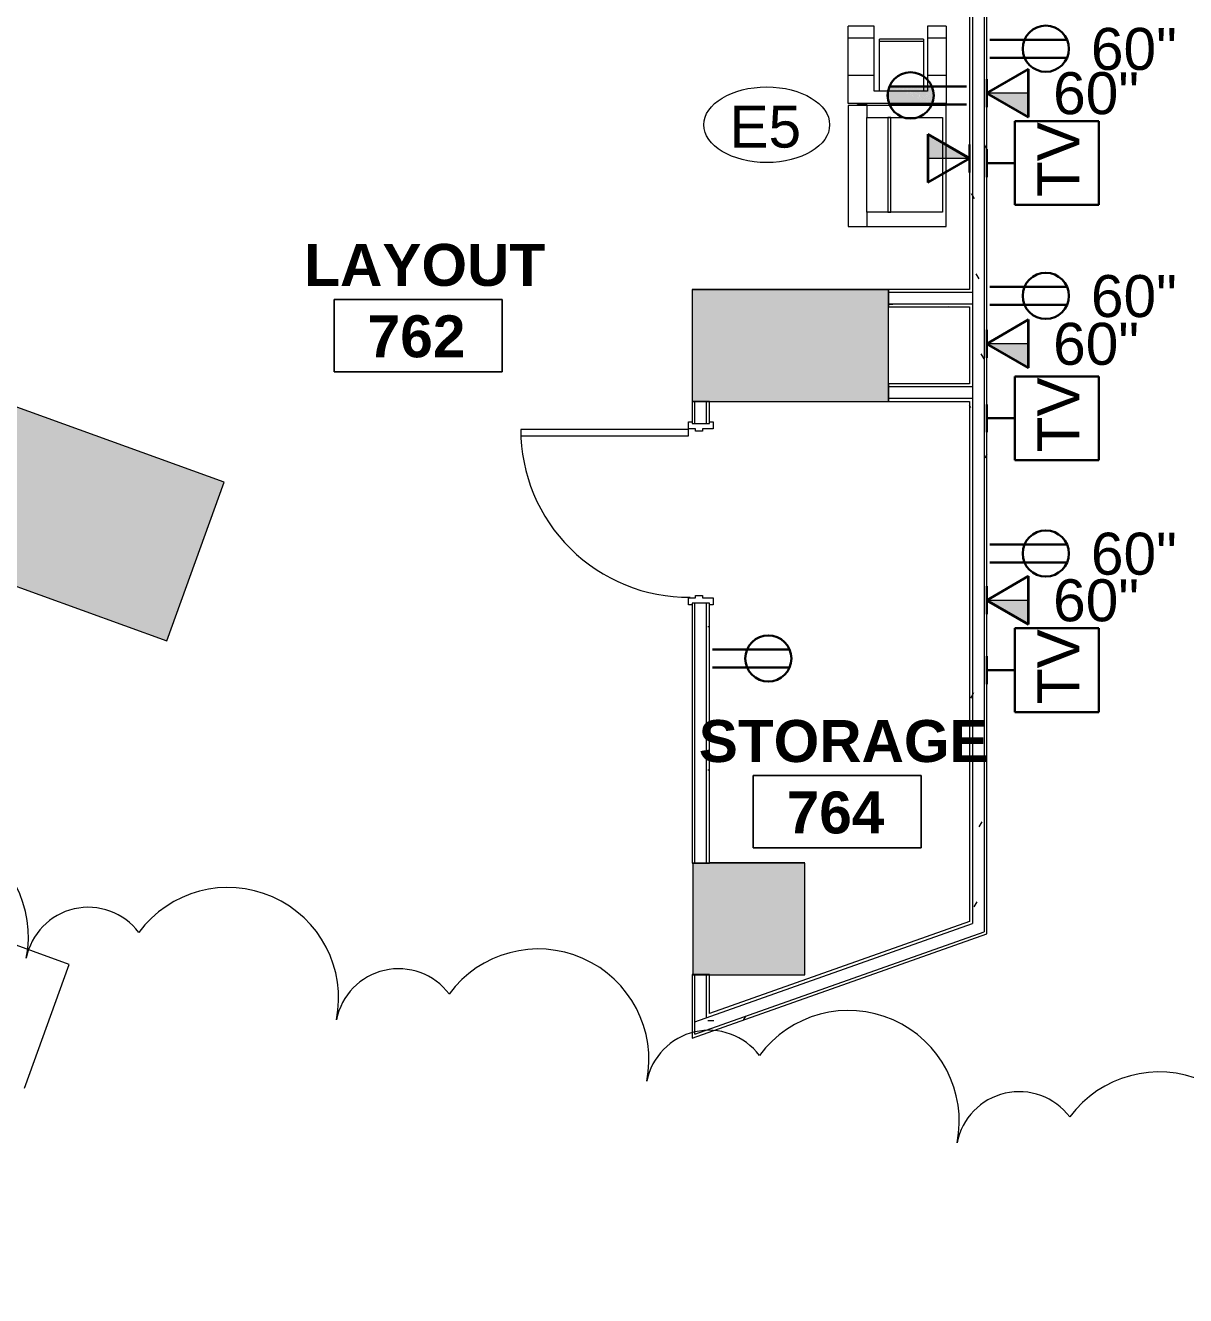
# Model space of a CAD drawing. Header units: inches. Extents: x -2349 to 1043, y -456 to 2193.
# Drawn here: x -1759.2 to -1510.3, y 655.2 to 927.6 of the extents above; entities that cross this region are included whole.
import ezdxf

# ---------------------------------------------------------------- set-up
doc = ezdxf.new("R2010")
doc.units = ezdxf.units.IN
doc.header["$MEASUREMENT"] = 0
for name, color, linetype, lineweight in [('5033_00_7th-9th Floors_Updated_dwg', 8, 'Continuous', 9), ('A-ANNO-NOTE', 131, 'Continuous', 30), ('A-AREA-IDEN', 2, 'Continuous', 9), ('A-COLS', 52, 'Continuous', 13), ('A-DOOR', 31, 'Continuous', 13), ('A-WALL', 113, 'Continuous', 13), ('A-Wall-Exst', 7, 'Continuous', 9), ('A-WALL-PATT', 111, 'Continuous', 13), ('COLUMN', 7, 'Continuous', 9), ('FHV CAB', 7, 'Continuous', 9), ('G-ANNO-REVC', 71, 'Continuous', 9), ('I-WALL', 2, 'Continuous', 13), ('Q-CASE', 31, 'Continuous', 9), ('Q-SPCQ', 91, 'Continuous', 9), ('Q-SPCQ-IDEN', 132, 'Continuous', 9)]:
    doc.layers.add(name, color=color, linetype=linetype, lineweight=lineweight)
doc.styles.add('Arial', font='arial.ttf', dxfattribs={"height": 9})
doc.styles.add('Swis721 Lt BT', font='swissl.ttf', dxfattribs={"height": 9})
doc.styles.add('Swis721 Lt BT_B', font='', dxfattribs={"height": 9})
doc.styles.get('Swis721 Lt BT_B').set_extended_font_data('Swis721 Lt BT', bold=True)
pattern_1 = [(0, (0, 0), (30.72, 7.68), [1.267, -21.773, 1.267, -21.773, -122.88]), (0, (0, 0), (30.72, 7.68), [-46.08, 1.267, -44.813, 1.267, -21.773, -53.76]), (0, (0, 0), (30.72, 7.68), [-115.2, 1.267, -14.093, 1.267, -37.133]), (120, (11.52, 3.84), (-22.011075, 22.7643), [1.267, -21.773, 1.267, -21.773, -122.88]), (120, (11.52, 3.84), (-22.011075, 22.7643), [-46.08, 1.267, -44.813, 1.267, -21.773, -53.76]), (120, (11.52, 3.84), (-22.011075, 22.7643), [-115.2, 1.267, -14.093, 1.267, -37.133]), (240, (15.36, 19.2), (-8.708925, -30.4443), [1.267, -21.773, 1.267, -21.773, -122.88]), (240, (15.36, 19.2), (-8.708925, -30.4443), [-46.08, 1.267, -44.813, 1.267, -21.773, -53.76]), (240, (15.36, 19.2), (-8.708925, -30.4443), [-115.2, 1.267, -14.093, 1.267, -37.133])]

# ---------------------------------------------------------------- blocks, each defined once
blk = doc.blocks.new('5033_00_7th-9th Floors_Updated_dwg-8585573-7TH FLOOR POWER _ SIGNAL')
at = {"layer": 'COLUMN'}
for points in [[(-1616.03, 690.98), (-1616.03, 691), (-1592.03, 690.98)], [(-1616.03, 690.98), (-1616.03, 691), (-1592.03, 690.98)], [(-1612.44, 567.98), (-1612.44, 568), (-1592.03, 567.98)], [(-1612.44, 567.98), (-1612.44, 568), (-1592.03, 567.98)]]:
    blk.add_hatch(color=256, dxfattribs=at).paths.add_polyline_path(points, flags=0)
at = {"layer": 'A-Wall-Exst'}
for p, q in [((-1592.05, 691), (-1574.05, 691)), ((-1574.05, 691), (-1592.05, 691))]:
    blk.add_line(p, q, dxfattribs=at)
at = {"layer": 'COLUMN'}
for p, q in [((-1616.03, 690.98), (-1616.03, 691)), ((-1616.03, 691), (-1592.03, 690.98)), ((-1616.03, 690.98), (-1616.03, 691)), ((-1616.03, 691), (-1592.03, 690.98)), ((-1592.03, 691), (-1616.03, 691)), ((-1592.03, 691), (-1616.03, 691)), ((-1592.03, 690.98), (-1616.03, 690.98)), ((-1592.03, 690.98), (-1616.03, 690.98)), ((-1612.44, 567.98), (-1612.44, 568)), ((-1612.44, 568), (-1592.03, 567.98)), ((-1612.44, 567.98), (-1612.44, 568)), ((-1612.44, 568), (-1592.03, 567.98)), ((-1612.44, 568), (-1592.03, 568)), ((-1592.03, 568), (-1612.44, 568)), ((-1592.03, 567.98), (-1612.44, 567.98)), ((-1592.03, 567.98), (-1612.44, 567.98))]:
    blk.add_line(p, q, dxfattribs=at)
at = {"layer": 'FHV CAB', "flags": 128}
blk.add_lwpolyline([(-1576.33, 691), (-1592.03, 691)], close=True, dxfattribs=at)
blk = doc.blocks.new('Columns 1 - Columns 1-7118049-7TH FLOOR POWER _ SIGNAL')
at = {"layer": 'A-COLS', "lineweight": 9}
h = blk.add_hatch(color=7, dxfattribs=at)
h.paths.add_polyline_path([(862, -405.11), (861.98, -372.97), (801.98, -351.58), (801.98, -383.71), (861.95, -405.09)], flags=0)
h.paths.add_polyline_path([(994.48, -377), (1004.95, -376.98), (1004.95, -365), (986.95, -365), (986.95, -377), (993.97, -377)], flags=0)
h.paths.add_polyline_path([(514, -281.76), (514, -249.63), (453.98, -228.24), (453.98, -260.37), (513.95, -281.74)], flags=0)
h.paths.add_polyline_path([(166, -158.41), (166, -126.28), (105.98, -104.89), (105.98, -137.02), (165.95, -158.39)], flags=0)
h.paths.add_polyline_path([(-182, -35.06), (-182, -2.93), (-242.02, 18.46), (-242.02, -13.67), (-182.05, -35.04)], flags=0)
h.paths.add_polyline_path([(-1982.09, 88.27), (-1922.03, 109.69), (-1922.03, 140.32), (-1982.09, 118.92), (-1982.06, 97), (-1976.88, 98.83), (-1974.21, 91.29), (-1982.09, 88.5), (-1982.09, 88.41)], flags=0)
h.paths.add_polyline_path([(-530, 88.28), (-530, 120.42), (-590.02, 141.81), (-590.02, 109.68), (-530.05, 88.3)], flags=0)
h.paths.add_polyline_path([(843.95, 109), (843.91, 133), (819.95, 133), (819.95, 109), (840.1, 109)], flags=0)
h.paths.add_polyline_path([(1000.37, 115), (1004.95, 115.02), (1004.95, 127), (986.95, 127), (986.95, 115), (998.45, 115)], flags=0)
h.paths.add_polyline_path([(-1634.06, 211.7), (-1574.03, 233.05), (-1574.03, 264.36), (-1634.06, 242.96), (-1634.06, 211.72)], flags=0)
h.paths.add_polyline_path([(-878.47, 211.8), (-878.47, 243.93), (-938.5, 265.32), (-938.5, 233.19), (-878.52, 211.82)], flags=0)
h.paths.add_polyline_path([(495.95, 232), (495.95, 256), (472.03, 256), (472.03, 232), (492.75, 232)], flags=0)
h.paths.add_polyline_path([(-1286.05, 334.98), (-1268.05, 341.39), (-1268.05, 345.6), (-1256.05, 349.87), (-1244.05, 345.6), (-1244.05, 341.38), (-1226.05, 335.02), (-1226.06, 367), (-1256.05, 377.69), (-1286.05, 367), (-1286.05, 334.99)], flags=0)
h.paths.add_polyline_path([(-2021.16, 351.64), (-2013.01, 374.21), (-2035.58, 382.36), (-2043.73, 359.79), (-2041.62, 359.02)], flags=0)
h.paths.add_polyline_path([(-207.74, 478), (-200.03, 478), (-200.03, 502), (-219.79, 502), (-224.03, 490.27), (-224.03, 478), (-208.32, 478)], flags=0)
h.paths.add_polyline_path([(-224.03, 501.32), (-223.78, 502), (-224.03, 502)], flags=0)
h.paths.add_polyline_path([(-549.3, 601), (-548.03, 601), (-548.03, 625), (-569.15, 625), (-572.03, 617.05), (-572.03, 601), (-556.09, 601)], flags=0)
h.paths.add_polyline_path([(496.2, 601), (496.2, 625), (472.2, 625), (472.2, 601), (492.75, 601)], flags=0)
h.paths.add_polyline_path([(831.97, 601.06), (843.95, 601.08), (843.91, 625.06), (819.95, 625.06), (819.95, 601.06), (831.95, 601.06)], flags=0)
h.paths.add_polyline_path([(999.15, 607.06), (1004.95, 607.08), (1004.95, 619.06), (986.95, 619.06), (986.95, 607.06), (998.45, 607.06)], flags=0)
h.paths.add_polyline_path([(-1887.92, 720.64), (-1879.77, 743.21), (-1902.34, 751.36), (-1910.49, 728.79), (-1899.81, 724.93)], flags=0)
h.paths.add_polyline_path([(-910.74, 724), (-896.03, 724), (-896.03, 748), (-920.67, 748), (-920.67, 724), (-911.68, 724)], flags=0)
h.paths.add_polyline_path([(-1616.03, 724), (-1592.03, 724), (-1592.03, 748), (-1616.03, 748), (-1616.03, 731.5)], flags=0)
h.paths.add_polyline_path([(-1843.5, 843.64), (-1835.35, 866.21), (-1857.93, 874.36), (-1866.08, 851.79), (-1845.61, 844.39)], flags=0)
h.paths.add_polyline_path([(492.75, 847), (496.2, 847), (496.2, 871), (472.2, 871), (472.2, 847), (479.89, 847)], flags=0)
h.paths.add_polyline_path([(-1574.05, 847), (-1574.06, 871), (-1616.19, 871), (-1616.19, 847), (-1576.33, 847)], flags=0)
h.paths.add_polyline_path([(-1268.03, 847.03), (-1243.86, 847.03), (-1243.86, 871), (-1268.03, 871), (-1268.03, 863.81)], flags=0)
h.paths.add_polyline_path([(843.95, 1093), (843.91, 1117), (819.95, 1117), (819.95, 1093), (840.1, 1093)], flags=0)
h.paths.add_polyline_path([(482.08, 1093), (495.95, 1093), (495.95, 1117), (471.83, 1117), (471.83, 1093), (481.27, 1093)], flags=0)
h.paths.add_polyline_path([(-1259.55, 1093.21), (-1244.3, 1093.21), (-1244.3, 1117.25), (-1268.29, 1117.25), (-1268.29, 1093.21), (-1268.07, 1093.21)], flags=0)
h.paths.add_polyline_path([(-1607.55, 1093.21), (-1592.35, 1093.21), (-1592.35, 1117.25), (-1616.3, 1117.25), (-1616.3, 1093.21), (-1616.07, 1093.21)], flags=0)
h.paths.add_polyline_path([(993.95, 1099), (1004.95, 1099.02), (1004.95, 1111), (986.95, 1111), (986.95, 1099), (993.94, 1099)], flags=0)
h.paths.add_polyline_path([(-1594.42, 1339.25), (-1592.3, 1339.25), (-1592.3, 1363.25), (-1616.3, 1363.25), (-1616.3, 1339.25), (-1600.55, 1339.25)], flags=0)
h.paths.add_polyline_path([(-1268.3, 1339.25), (-1244.3, 1339.25), (-1244.3, 1363.25), (-1268.3, 1363.25), (-1268.3, 1343.02)], flags=0)
h.paths.add_polyline_path([(471.95, 1462.86), (495.95, 1462.86), (495.95, 1486.86), (471.95, 1486.86)], flags=0)
h.paths.add_polyline_path([(801.95, 1567), (861.95, 1588.4), (861.95, 1619.14), (850.07, 1619.14), (850, 1619.04), (849.95, 1619.16), (849.95, 1622.86), (801.95, 1605.75), (801.95, 1567.02)], flags=0)
h.paths.add_polyline_path([(-1592.05, 1585.02), (-1592.05, 1609.02), (-1616.05, 1609.02), (-1616.05, 1585.02)], flags=0)
h.paths.add_polyline_path([(-1244.3, 1585.27), (-1244.3, 1609.27), (-1268.3, 1609.27), (-1268.3, 1585.27)], flags=0)
h.paths.add_polyline_path([(-1678.05, 1731.02), (-1654.55, 1731.02), (-1654.55, 1776.02), (-1678.05, 1776.02), (-1678.05, 1772.52), (-1658.05, 1772.52), (-1658.05, 1734.52), (-1678.05, 1734.52)], flags=0)
h.paths.add_polyline_path([(-921.05, 1827.02), (-895.05, 1827.02), (-895.05, 1853.02), (-921.05, 1853.02), (-921.05, 1827.76)], flags=0)
h.paths.add_polyline_path([(496.95, 1827.02), (496.95, 1853.02), (470.95, 1853.02), (470.95, 1827.02), (492.75, 1827.02)], flags=0)
h.paths.add_polyline_path([(148.95, 1827.02), (148.95, 1853.02), (122.95, 1853.02), (122.95, 1827.02), (145.4, 1827.02)], flags=0)
h.paths.add_polyline_path([(-559.8, 1827.02), (-547.04, 1827.02), (-547.04, 1853.02), (-573.04, 1853.02), (-573.04, 1827.02), (-560.05, 1827.02)], flags=0)
h.paths.add_polyline_path([(-214.73, 1827.04), (-199.03, 1827.04), (-199.03, 1853.03), (-225.05, 1853.03), (-225.05, 1827.04), (-214.81, 1827.04)], flags=0)
h.paths.add_polyline_path([(-1604.86, 1828.27), (-1592.3, 1828.27), (-1592.3, 1852.27), (-1600.05, 1852.27), (-1600.05, 2104.82), (-1574.05, 2104.82), (-1574.05, 2138.82), (-1608.05, 2138.82), (-1608.05, 1852.27), (-1616.3, 1852.27), (-1616.3, 1828.27), (-1605.11, 1828.27)], flags=0)
h.paths.add_polyline_path([(-1246.45, 1828.27), (-1244.3, 1828.27), (-1244.3, 1852.27), (-1268.3, 1852.27), (-1268.3, 1828.27), (-1252.55, 1828.27)], flags=0)
h.paths.add_polyline_path([(-1629.95, 1836.02), (-1620.8, 1836.02), (-1620.8, 1844.02), (-1678.05, 1844.02), (-1678.05, 1836.02)], flags=0)
h.paths.add_polyline_path([(861.95, 2100.07), (861.95, 2138.82), (801.95, 2138.82), (801.95, 2110.02), (831.95, 2110.02), (831.95, 2100.07), (853.95, 2100.07)], flags=0)
h.paths.add_polyline_path([(-878.05, 2104.79), (-878.05, 2138.82), (-938.13, 2138.82), (-938.13, 2104.79)], flags=0)
h.paths.add_polyline_path([(-1225.94, 2104.81), (-1225.94, 2138.82), (-1286.03, 2138.82), (-1286.03, 2104.81)], flags=0)
h.paths.add_polyline_path([(165.96, 2104.82), (165.96, 2138.82), (105.95, 2138.82), (105.95, 2104.82)], flags=0)
h.paths.add_polyline_path([(454.05, 2104.82), (513.95, 2104.82), (513.95, 2138.82), (454.05, 2138.82)], flags=0)
h.paths.add_polyline_path([(-590.05, 2104.82), (-530.05, 2104.82), (-530.05, 2138.82), (-590.05, 2138.82)], flags=0)
h.paths.add_polyline_path([(-181.82, 2104.82), (-181.82, 2138.82), (-242.05, 2138.82), (-242.05, 2104.82), (-189.08, 2104.82)], flags=0)
at = {"layer": 'A-COLS', "color": 8, "lineweight": 20}
for p, q in [((-1574.05, 871), (-1616.19, 871)), ((-1616.19, 871), (-1616.19, 847)), ((-1574.05, 847), (-1574.05, 871)), ((-1616.19, 847), (-1574.05, 847)), ((-1592.03, 748), (-1616.03, 748)), ((-1616.03, 748), (-1616.03, 724)), ((-1592.03, 724), (-1592.03, 748)), ((-1616.03, 724), (-1592.03, 724))]:
    blk.add_line(p, q, dxfattribs=at)
blk = doc.blocks.new('Casework 24 - Casework 3-7923636-7TH FLOOR POWER _ SIGNAL')
at = {"layer": 'Q-CASE'}
blk.add_hatch(color=170, dxfattribs=at).paths.add_polyline_path([(-1728.82, 795.64), (-1716.53, 829.68), (-1833.32, 871.85), (-1845.61, 837.81), (-1749.8, 803.22)], flags=0)
for p, q in [((-1716.53, 829.68), (-1833.32, 871.85)), ((-1845.61, 837.81), (-1728.82, 795.64)), ((-1728.82, 795.64), (-1716.53, 829.68)), ((-1728.82, 795.64), (-1716.53, 829.68))]:
    blk.add_line(p, q, dxfattribs=at)
blk = doc.blocks.new('Casework 39 - Casework 3-7924554-7TH FLOOR POWER _ SIGNAL')
at = {"layer": 'Q-CASE'}
for p, q in [((-1749.8, 726.27), (-1924.97, 789.52)), ((-1759.38, 699.74), (-1749.8, 726.27))]:
    blk.add_line(p, q, dxfattribs=at)
blk = doc.blocks.new('Door - Single - Solid Door-9729326-7TH FLOOR POWER _ SIGNAL')
at = {"layer": 'A-DOOR', "lineweight": 9}
for p, q in [((-15.63, 2.54), (-14.13, 2.54)), ((-15.63, 1.79), (-15.63, 2.54)), ((-14.13, 2.54), (-14.13, 0.29)), ((-14.13, 0.29), (-13.63, 0.29)), ((-13.63, 0.29), (-13.63, -1.21)), ((21.62, 0.29), (22.12, 0.29)), ((21.62, -1.21), (21.62, 0.29)), ((22.12, 2.54), (23.62, 2.54)), ((22.12, 0.29), (22.12, 2.54)), ((23.62, 2.54), (23.62, 1.79)), ((-15.63, -2.71), (-15.63, -1.96)), ((-14.13, -2.71), (-15.63, -2.71)), ((-14.13, -1.21), (-14.13, -2.71)), ((-13.63, -1.21), (-14.13, -1.21)), ((22.12, -1.21), (21.62, -1.21)), ((22.12, -2.71), (22.12, -1.21)), ((23.62, -2.71), (22.12, -2.71)), ((23.62, -1.96), (23.62, -2.71))]:
    blk.add_line(p, q, dxfattribs=at)
at = {"layer": 'A-DOOR'}
for p, q in [((-12.63, -2.71), (-14.01, -2.71)), ((-14.01, -2.71), (-14.01, -38.71)), ((-12.63, -38.71), (-12.63, -2.71)), ((-14.01, -38.71), (-12.63, -38.71))]:
    blk.add_line(p, q, dxfattribs=at)
at = {"layer": 'A-DOOR', "lineweight": 9}
blk.add_arc((-14.01, -2.71), 36, 270, 0.5, dxfattribs=at)
blk = doc.blocks.new('A-Copier-Floor - A-Copier-Floor-4036613-7TH FLOOR POWER _ SIGNAL')
at = {"layer": 'Q-SPCQ'}
for p, q in [((-30.09, 11.47), (-27.49, 11.47)), ((-30.09, 11.47), (-30.09, 7.47)), ((-27.49, 11.47), (-19.49, 11.47)), ((-27.49, 11.47), (-27.49, 7.47)), ((-19.49, 11.47), (-13.49, 11.47)), ((-19.49, 11.47), (-19.49, 7.47)), ((-13.49, 11.47), (-13.49, -9.53)), ((12.91, 11.47), (-13.09, 11.47)), ((-13.09, 11.47), (-13.09, -5.51)), ((12.91, -5.51), (12.91, 11.47)), ((-13.29, 10.49), (-13.29, 8.47)), ((-13.29, 10.49), (-13.1, 10.49)), ((-13.1, 8.47), (-13.29, 8.47)), ((-10.52, -5.51), (-10.52, 10.67)), ((-10.52, 10.67), (9.82, 10.67)), ((9.82, 10.67), (9.82, -5.51)), ((-30.09, 7.47), (-27.49, 7.47)), ((-27.49, 7.47), (-19.49, 7.47)), ((-27.26, 6.6), (-26.84, 6.6)), ((-27.26, 6.6), (-27.26, -2.84)), ((-26.84, 6.6), (-16.13, 6.6)), ((-26.84, -2.84), (-26.84, 6.6)), ((-19.49, 7.47), (-16.13, 7.47)), ((-16.13, 7.47), (-16.13, -3.97)), ((9.82, -0.4), (-10.52, -0.4)), ((-10.52, -0.4), (-10.52, -1.03)), ((-10.52, -1.03), (9.82, -1.03)), ((9.82, -1.03), (9.82, -0.4)), ((-27.49, -3.97), (-30.09, -3.97)), ((-30.09, -3.97), (-30.09, -9.53)), ((-19.49, -3.97), (-27.49, -3.97)), ((-27.49, -3.97), (-27.49, -9.53)), ((-26.84, -2.84), (-27.26, -2.84)), ((-16.13, -2.84), (-26.84, -2.84)), ((-16.13, -3.97), (-19.49, -3.97)), ((-19.49, -3.97), (-19.49, -9.53)), ((-13.29, -5.51), (-13.29, -7.53)), ((-13.29, -5.51), (-13.1, -5.51)), ((-13.1, -7.53), (-13.29, -7.53)), ((-13.09, -5.51), (-10.52, -5.51)), ((-13.09, -5.51), (-13.09, -9.53)), ((9.82, -5.51), (-10.52, -5.51)), ((9.82, -5.51), (12.91, -5.51)), ((12.91, -9.53), (12.91, -5.51)), ((-27.49, -9.53), (-30.09, -9.53)), ((-19.49, -9.53), (-27.49, -9.53)), ((-13.49, -9.53), (-19.49, -9.53)), ((-13.09, -9.53), (12.91, -9.53))]:
    blk.add_line(p, q, dxfattribs=at)
blk = doc.blocks.new('Room Tag - Room Name and Number-3379422-7TH FLOOR POWER _ SIGNAL')
at = {"layer": 'A-AREA-IDEN'}
for p, q in [((-0.1881, -0.1636), (-0.1881, -0.0018)), ((-0.1881, -0.0018), (0.1869, -0.0018)), ((0.1869, -0.0018), (-0.1881, -0.0018)), ((-0.1881, -0.0018), (-0.1881, -0.1636)), ((0.1869, -0.0018), (0.1869, -0.1636)), ((0.1869, -0.1636), (0.1869, -0.0018)), ((0.1869, -0.1636), (-0.1881, -0.1636)), ((-0.1881, -0.1636), (0.1869, -0.1636))]:
    blk.add_line(p, q, dxfattribs=at)
blk = doc.blocks.new('Appliance_Specialty Equipment Tag - Standard-3515593-7TH FLOOR POWER _ SIGNAL')
at = {"layer": 'Q-SPCQ-IDEN'}
blk.add_ellipse((-0.0499, 0.0037), major_axis=(-0.1406, 0), ratio=0.600473, dxfattribs=at)
blk = doc.blocks.new('Family - ___-9745694-7TH FLOOR POWER _ SIGNAL')
at = {"layer": 'G-ANNO-REVC'}
for centre, radius, start, end in [((-1782.29, 732.19), 23.75, 348.7934, 143.5847), ((-1715.74, 719.01), 23.75, 348.7934, 143.5847), ((-1745.69, 724.94), 13.57, 36.9831, 168.7934), ((-1649.19, 705.82), 23.75, 348.7934, 143.5847), ((-1679.13, 711.76), 13.57, 36.9831, 168.7934), ((-1582.64, 692.64), 23.75, 348.7934, 143.5847), ((-1612.58, 698.57), 13.57, 36.9831, 168.7934), ((-1516.08, 679.45), 23.75, 348.7934, 143.5847), ((-1546.03, 685.39), 13.57, 36.9831, 168.7934)]:
    blk.add_arc(centre, radius, start, end, dxfattribs=at)

msp = doc.modelspace()

# ---------------------------------------------------------------- hatches: boundary and pattern name
at = {"layer": 'A-ANNO-NOTE', "lineweight": 9}
for points in [[(-1573.95, 910.97), (-1573.97, 914.17), (-1574.25, 912.52)], [(-1574.25, 912.52), (-1573.97, 914.17), (-1574.24, 912.91)], [(-1573.95, 910.97), (-1574.25, 912.52), (-1574.08, 911.35)], [(-1573.95, 910.97), (-1573.9, 914.35), (-1573.97, 914.17)], [(-1573.83, 910.7), (-1573.9, 914.35), (-1573.95, 910.97)], [(-1573.83, 910.7), (-1573.82, 914.53), (-1573.9, 914.35)], [(-1564.74, 910.7), (-1573.82, 914.53), (-1573.83, 910.7), (-1565.62, 910.7)], [(-1564.58, 911.16), (-1564.55, 911.26), (-1573.82, 914.53), (-1565.62, 911.54)], [(-1564.52, 911.35), (-1564.5, 911.45), (-1573.82, 914.53), (-1565.62, 911.73)], [(-1564.55, 911.26), (-1564.52, 911.35), (-1573.82, 914.53), (-1565.62, 911.63)], [(-1564.61, 911.07), (-1564.58, 911.16), (-1573.82, 914.53), (-1565.62, 911.45)], [(-1564.74, 910.7), (-1564.71, 910.79), (-1573.82, 914.53), (-1565.62, 911.07)], [(-1564.64, 910.97), (-1564.61, 911.07), (-1573.82, 914.53), (-1565.62, 911.36)], [(-1564.71, 910.79), (-1564.67, 910.88), (-1573.82, 914.53), (-1565.62, 911.17)], [(-1564.67, 910.88), (-1564.64, 910.97), (-1573.82, 914.53), (-1565.62, 911.26)], [(-1564.5, 911.45), (-1564.48, 911.54), (-1573.82, 914.53), (-1565.62, 911.82)], [(-1564.39, 912.03), (-1564.38, 912.12), (-1573.82, 914.53), (-1565.62, 912.35)], [(-1564.37, 912.32), (-1564.36, 912.42), (-1573.82, 914.53), (-1565.62, 912.61)], [(-1564.37, 912.22), (-1564.37, 912.32), (-1573.82, 914.53), (-1565.62, 912.53)], [(-1564.38, 912.12), (-1564.37, 912.22), (-1573.82, 914.53), (-1565.62, 912.44)], [(-1564.42, 911.83), (-1564.41, 911.93), (-1573.82, 914.53), (-1565.62, 912.18)], [(-1564.41, 911.93), (-1564.39, 912.03), (-1573.82, 914.53), (-1565.62, 912.27)], [(-1564.44, 911.73), (-1564.42, 911.83), (-1573.82, 914.53), (-1565.62, 912.09)], [(-1564.46, 911.64), (-1564.44, 911.73), (-1573.82, 914.53), (-1565.62, 912)], [(-1564.48, 911.54), (-1564.46, 911.64), (-1573.82, 914.53), (-1565.62, 911.91)], [(-1564.36, 912.42), (-1564.36, 912.52), (-1573.82, 914.53), (-1565.62, 912.7)], [(-1564.36, 912.52), (-1564.36, 912.62), (-1573.82, 914.53), (-1565.62, 912.79)], [(-1564.36, 912.71), (-1564.36, 912.81), (-1573.82, 914.53), (-1565.62, 912.96)], [(-1564.37, 912.91), (-1564.37, 913.01), (-1573.82, 914.53), (-1565.62, 913.13)], [(-1564.36, 912.81), (-1564.37, 912.91), (-1573.82, 914.53), (-1565.62, 913.04)], [(-1564.37, 913.01), (-1564.38, 913.11), (-1573.82, 914.53), (-1565.62, 913.21)], [(-1564.39, 913.2), (-1564.41, 913.3), (-1573.82, 914.53), (-1565.62, 913.38)], [(-1564.42, 913.4), (-1564.44, 913.5), (-1573.82, 914.53), (-1565.62, 913.54)], [(-1564.41, 913.3), (-1564.42, 913.4), (-1573.82, 914.53), (-1565.62, 913.46)], [(-1564.38, 913.11), (-1564.39, 913.2), (-1573.82, 914.53), (-1565.62, 913.29)], [(-1564.44, 913.5), (-1564.46, 913.59), (-1573.82, 914.53), (-1565.62, 913.63)], [(-1564.48, 913.69), (-1564.5, 913.78), (-1573.82, 914.53), (-1565.62, 913.79)], [(-1564.52, 913.88), (-1564.55, 913.97), (-1573.82, 914.53), (-1565.62, 913.96)], [(-1564.5, 913.78), (-1564.52, 913.88), (-1573.82, 914.53), (-1565.62, 913.87)], [(-1564.55, 913.97), (-1564.58, 914.07), (-1573.82, 914.53), (-1565.62, 914.04)], [(-1564.61, 914.16), (-1564.64, 914.26), (-1573.82, 914.53), (-1565.62, 914.2)], [(-1564.67, 914.35), (-1564.71, 914.44), (-1573.82, 914.53), (-1565.62, 914.37)], [(-1564.64, 914.26), (-1564.67, 914.35), (-1573.82, 914.53), (-1565.62, 914.29)], [(-1564.58, 914.07), (-1564.61, 914.16), (-1573.82, 914.53), (-1565.62, 914.12)], [(-1564.46, 913.59), (-1564.48, 913.69), (-1573.82, 914.53), (-1565.62, 913.71)], [(-1564.71, 914.44), (-1564.74, 914.53), (-1573.82, 914.53), (-1565.62, 914.45)], [(-1564.36, 912.62), (-1564.36, 912.71), (-1573.82, 914.53), (-1565.62, 912.87)], [(-1544.08, 907.93), (-1544.08, 913.08), (-1553.01, 913.08), (-1552.76, 912.94)], [(-1556.63, 899.16), (-1565.56, 904.32), (-1565.56, 899.16)], [(-1544.08, 854.18), (-1544.08, 859.33), (-1553.01, 859.33)], [(-1544.08, 799.18), (-1544.08, 804.33), (-1553.01, 804.33)]]:
    msp.add_hatch(color=256, dxfattribs=at).paths.add_polyline_path(points, flags=0)
at = {"layer": 'A-WALL-PATT', "lineweight": 9}
h = msp.add_hatch(dxfattribs=at)
h.set_pattern_fill('FP_1', color=256, style=0, pattern_type=2)
h.set_pattern_definition(pattern_1)
h.paths.add_polyline_path([(-1556.07, 732.38), (-1553.57, 733.27), (-1553.57, 1135.06), (-1556.07, 1135.06), (-1556.07, 732.83)], flags=0)
h.paths.add_polyline_path([(-1556.07, 1173.56), (-1553.57, 1173.56), (-1553.57, 1180.37), (-1556.07, 1180.37), (-1556.07, 1177.25)], flags=0)
h = msp.add_hatch(dxfattribs=at)
h.set_pattern_fill('FP_1', color=256, style=0, pattern_type=2)
h.set_pattern_definition(pattern_1)
h.paths.add_polyline_path([(-1553.57, 732.61), (-1552.94, 732.83), (-1552.94, 1135.06), (-1553.57, 1135.06), (-1553.57, 732.83)], flags=0)
h.paths.add_polyline_path([(-1553.57, 1173.56), (-1552.94, 1173.56), (-1552.94, 1181), (-1553.57, 1181), (-1553.57, 1177.25)], flags=0)
h = msp.add_hatch(dxfattribs=at)
h.set_pattern_fill('FP_1', color=256, style=0, pattern_type=2)
h.set_pattern_definition(pattern_1)
h.paths.add_polyline_path([(-1556.69, 734.82), (-1556.07, 735.04), (-1556.07, 847.62), (-1556.69, 847.62), (-1556.69, 735.04)], flags=0)
h.paths.add_polyline_path([(-1556.69, 850.12), (-1556.07, 850.12), (-1556.07, 867.87), (-1556.69, 867.87), (-1556.69, 850.75)], flags=0)
h.paths.add_polyline_path([(-1556.07, 870.37), (-1556.1, 945.87), (-1556.69, 945.87), (-1556.69, 870.37)], flags=0)
h.paths.add_polyline_path([(-1556.07, 948.37), (-1556.07, 1093.83), (-1556.69, 1093.83), (-1556.69, 948.37)], flags=0)
h.paths.add_polyline_path([(-1556.07, 1096.33), (-1556.07, 1135.06), (-1556.69, 1135.06), (-1556.69, 1096.33)], flags=0)
h.paths.add_polyline_path([(-1556.69, 1173.56), (-1556.07, 1173.56), (-1556.07, 1177.87), (-1556.69, 1177.87), (-1556.69, 1177.25)], flags=0)
h = msp.add_hatch(dxfattribs=at)
h.set_pattern_fill('FP_1', color=256, style=0, pattern_type=2)
h.set_pattern_definition(pattern_1)
h.paths.add_polyline_path([(-1574.05, 867.25), (-1556.69, 867.25), (-1556.69, 867.87), (-1574.05, 867.87)], flags=0)
h = msp.add_hatch(dxfattribs=at)
h.set_pattern_fill('FP_1', color=256, style=0, pattern_type=2)
h.set_pattern_definition(pattern_1)
h.paths.add_polyline_path([(-1612.44, 748), (-1612.44, 803.75), (-1613.07, 803.75), (-1613.07, 748)], flags=0)
h.paths.add_polyline_path([(-1612.44, 842.25), (-1612.44, 847), (-1613.07, 847), (-1613.07, 842.25)], flags=0)
h = msp.add_hatch(dxfattribs=at)
h.set_pattern_fill('FP_1', color=256, style=0, pattern_type=2)
h.set_pattern_definition(pattern_1)
h.paths.add_polyline_path([(-1616.19, 710.43), (-1553.57, 732.61), (-1553.57, 733.27), (-1616.19, 711.1)], flags=0)
h = msp.add_hatch(dxfattribs=at)
h.set_pattern_fill('FP_1', color=256, style=0, pattern_type=2)
h.set_pattern_definition(pattern_1)
h.paths.add_polyline_path([(-1615.57, 711.32), (-1556.07, 732.38), (-1556.07, 735.04), (-1615.57, 713.97)], flags=0)

# ---------------------------------------------------------------- linework, layer by layer
at = {"layer": 'A-ANNO-NOTE'}
for p, q in [((-1552.29, 924.55), (-1535.76, 924.55)), ((-1552.29, 924.55), (-1535.76, 924.55)), ((-1552.29, 920.71), (-1535.76, 920.71)), ((-1553.01, 913.08), (-1544.08, 918.24)), ((-1552.94, 913.12), (-1544.01, 918.28)), ((-1544.08, 918.24), (-1544.08, 907.93)), ((-1544.01, 918.28), (-1544.01, 907.97)), ((-1552.94, 910.12), (-1552.94, 916.12)), ((-1557.35, 914.53), (-1573.87, 914.53)), ((-1553.01, 913.08), (-1544.08, 907.93)), ((-1552.94, 913.12), (-1544.01, 907.97)), ((-1557.35, 910.7), (-1573.87, 910.7)), ((-1557.35, 910.7), (-1573.87, 910.7)), ((-1546.94, 907.12), (-1546.94, 889.12)), ((-1528.94, 907.12), (-1546.94, 907.12)), ((-1528.94, 889.12), (-1528.94, 907.12)), ((-1556.69, 899.12), (-1565.63, 904.28)), ((-1565.63, 893.97), (-1565.63, 904.28)), ((-1556.63, 899.16), (-1565.56, 904.32)), ((-1565.56, 894), (-1565.56, 904.32)), ((-1556.69, 902.12), (-1556.69, 896.12)), ((-1556.69, 899.12), (-1565.63, 893.97)), ((-1556.63, 899.16), (-1565.56, 894)), ((-1552.94, 895.12), (-1552.94, 901.12)), ((-1552.94, 898.12), (-1546.94, 898.12)), ((-1546.94, 889.12), (-1528.94, 889.12)), ((-1552.29, 871.55), (-1535.76, 871.55)), ((-1552.29, 871.55), (-1535.76, 871.55)), ((-1552.29, 867.71), (-1535.76, 867.71)), ((-1553.01, 859.33), (-1544.08, 864.49)), ((-1552.94, 859.37), (-1544.01, 864.53)), ((-1544.08, 864.49), (-1544.08, 854.18)), ((-1544.01, 864.53), (-1544.01, 854.22)), ((-1552.94, 856.37), (-1552.94, 862.37)), ((-1553.01, 859.33), (-1544.08, 854.18)), ((-1552.94, 859.37), (-1544.01, 854.22)), ((-1546.94, 852.37), (-1546.94, 834.37)), ((-1528.94, 852.37), (-1546.94, 852.37)), ((-1528.94, 834.37), (-1528.94, 852.37)), ((-1552.94, 840.37), (-1552.94, 846.37)), ((-1552.94, 843.37), (-1546.94, 843.37)), ((-1546.94, 834.37), (-1528.94, 834.37)), ((-1552.29, 816.3), (-1535.76, 816.3)), ((-1552.29, 816.3), (-1535.76, 816.3)), ((-1552.29, 812.46), (-1535.76, 812.46)), ((-1553.01, 804.33), (-1544.08, 809.49)), ((-1552.94, 804.37), (-1544.01, 809.53)), ((-1544.08, 809.49), (-1544.08, 799.18)), ((-1544.01, 809.53), (-1544.01, 799.22)), ((-1552.94, 801.37), (-1552.94, 807.37)), ((-1553.01, 804.33), (-1544.08, 799.18)), ((-1552.94, 804.37), (-1544.01, 799.22)), ((-1546.94, 798.37), (-1546.94, 780.37)), ((-1528.94, 798.37), (-1546.94, 798.37)), ((-1528.94, 780.37), (-1528.94, 798.37)), ((-1611.79, 793.8), (-1595.26, 793.8)), ((-1611.79, 793.8), (-1595.26, 793.8)), ((-1611.79, 789.96), (-1595.26, 789.96)), ((-1552.94, 786.37), (-1552.94, 792.37)), ((-1552.94, 789.37), (-1546.94, 789.37)), ((-1546.94, 780.37), (-1528.94, 780.37))]:
    msp.add_line(p, q, dxfattribs=at)
at = {"layer": 'A-ANNO-NOTE', "lineweight": 9}
for p, q in [((-1564.74, 914.53), (-1573.82, 914.53)), ((-1553.01, 913.08), (-1544.08, 907.93)), ((-1544.08, 913.08), (-1553.01, 913.08)), ((-1544.08, 907.93), (-1544.08, 913.08)), ((-1573.83, 910.7), (-1564.74, 910.7)), ((-1556.63, 899.16), (-1565.56, 904.32)), ((-1565.56, 904.32), (-1565.56, 899.16)), ((-1565.56, 899.16), (-1556.63, 899.16)), ((-1553.01, 859.33), (-1544.08, 854.18)), ((-1544.08, 859.33), (-1553.01, 859.33)), ((-1544.08, 854.18), (-1544.08, 859.33)), ((-1553.01, 804.33), (-1544.08, 799.18)), ((-1544.08, 804.33), (-1553.01, 804.33)), ((-1544.08, 799.18), (-1544.08, 804.33))]:
    msp.add_line(p, q, dxfattribs=at)
at = {"layer": 'A-ANNO-NOTE'}
for centre in [(-1540.33, 922.63), (-1569.31, 912.62), (-1540.33, 869.63), (-1540.33, 814.38), (-1599.83, 791.88)]:
    msp.add_circle(centre, 4.95, dxfattribs=at)
at = {"layer": 'A-ANNO-NOTE', "lineweight": 9}
for centre, radius, start, end in [((-1569.75, 912.6), 4.5, 154.5156, 204.9234), ((-1569.31, 912.62), 4.95, 337.2244, 22.7756)]:
    msp.add_arc(centre, radius, start, end, dxfattribs=at)
at = {"layer": 'A-WALL'}
for p, q in [((-1553.57, 1135.06), (-1553.57, 733.27)), ((-1556.07, 945.87), (-1556.07, 735.04)), ((-1556.07, 870.37), (-1574.05, 870.37)), ((-1556.07, 867.87), (-1574.05, 867.87)), ((-1556.07, 850.12), (-1574.05, 850.12)), ((-1556.07, 847.62), (-1574.05, 847.62)), ((-1615.57, 842.25), (-1615.57, 847)), ((-1613.07, 842.25), (-1613.07, 847)), ((-1615.57, 748), (-1615.57, 803.75)), ((-1613.07, 748), (-1613.07, 803.75)), ((-1615.57, 713.97), (-1556.07, 735.04)), ((-1615.57, 711.32), (-1553.57, 733.27)), ((-1615.57, 711.32), (-1615.57, 724.09)), ((-1613.07, 714.85), (-1613.07, 724.09))]:
    msp.add_line(p, q, dxfattribs=at)
at = {"layer": 'I-WALL'}
for p, q in [((-1552.94, 732.83), (-1552.94, 1135.06)), ((-1556.69, 945.25), (-1556.69, 871)), ((-1556.69, 871), (-1574.05, 871)), ((-1574.05, 871), (-1574.05, 867.25)), ((-1574.05, 867.25), (-1556.69, 867.25)), ((-1556.69, 867.25), (-1556.69, 850.75)), ((-1556.69, 850.75), (-1574.05, 850.75)), ((-1574.05, 850.75), (-1574.05, 847)), ((-1616.19, 847), (-1616.19, 842.25)), ((-1612.44, 847), (-1616.19, 847)), ((-1612.44, 842.25), (-1612.44, 847)), ((-1574.05, 847), (-1556.69, 847)), ((-1556.69, 847), (-1556.69, 735.48)), ((-1616.19, 842.25), (-1612.44, 842.25)), ((-1616.19, 803.75), (-1616.19, 748)), ((-1612.44, 803.75), (-1616.19, 803.75)), ((-1612.44, 748), (-1612.44, 803.75)), ((-1616.19, 748), (-1612.44, 748)), ((-1556.69, 735.48), (-1612.44, 715.74)), ((-1616.19, 710.43), (-1552.94, 732.83)), ((-1616.19, 724.09), (-1616.19, 710.43)), ((-1612.44, 724.09), (-1616.19, 724.09)), ((-1612.44, 715.74), (-1612.44, 724.09))]:
    msp.add_line(p, q, dxfattribs=at)

# ---------------------------------------------------------------- block references
at = {"layer": '5033_00_7th-9th Floors_Updated_dwg', "color": 7}
msp.add_blockref('5033_00_7th-9th Floors_Updated_dwg-8585573-7TH FLOOR POWER _ SIGNAL', (0, 180.02), dxfattribs=at)
at = {"layer": 'A-AREA-IDEN', "xscale": 95.99999999999994, "yscale": 95.99999999999994, "zscale": 95.99999999999994}
for p in [(-1674.87, 869.06), (-1585, 766.96)]:
    msp.add_blockref('Room Tag - Room Name and Number-3379422-7TH FLOOR POWER _ SIGNAL', p, dxfattribs=at)
at = {"layer": 'A-COLS', "lineweight": 9}
msp.add_blockref('Columns 1 - Columns 1-7118049-7TH FLOOR POWER _ SIGNAL', (0, 0), dxfattribs=at)
at = {"layer": 'A-DOOR', "rotation": 269.9999999999998}
msp.add_blockref('Door - Single - Solid Door-9729326-7TH FLOOR POWER _ SIGNAL', (-1614.23, 826.99), dxfattribs=at)
at = {"layer": 'G-ANNO-REVC'}
msp.add_blockref('Family - ___-9745694-7TH FLOOR POWER _ SIGNAL', (0, 0), dxfattribs=at)
at = {"layer": 'Q-CASE'}
for name in ['Casework 24 - Casework 3-7923636-7TH FLOOR POWER _ SIGNAL', 'Casework 39 - Casework 3-7924554-7TH FLOOR POWER _ SIGNAL']:
    msp.add_blockref(name, (0, 0), dxfattribs=at)
at = {"layer": 'Q-SPCQ', "rotation": 269.9999999999995}
msp.add_blockref('A-Copier-Floor - A-Copier-Floor-4036613-7TH FLOOR POWER _ SIGNAL', (-1573.16, 897.39), dxfattribs=at)
at = {"layer": 'Q-SPCQ-IDEN', "xscale": 95.99999999999994, "yscale": 95.99999999999994, "zscale": 95.99999999999994}
msp.add_blockref('Appliance_Specialty Equipment Tag - Standard-3515593-7TH FLOOR POWER _ SIGNAL', (-1595.39, 905.97), dxfattribs=at)

# ---------------------------------------------------------------- texts
at = {"layer": 'A-ANNO-NOTE', "lineweight": 9, "char_height": 9, "width": 20.604, "attachment_point": 1, "style": 'Swis721 Lt BT'}
for insert in [(-1530.64, 927.09), (-1538.75, 917.6), (-1530.64, 874.09), (-1538.75, 863.85), (-1530.64, 818.84), (-1538.75, 808.85)]:
    msp.add_mtext('60"', dxfattribs=dict(at, insert=insert))
at = {"layer": 'A-ANNO-NOTE', "lineweight": 9, "char_height": 9, "width": 16.968, "attachment_point": 1, "rotation": 90, "style": 'Swis721 Lt BT'}
for insert in [(-1542.12, 890.82), (-1542.12, 836.07), (-1542.12, 782.07)]:
    msp.add_mtext('TV', dxfattribs=dict(at, insert=insert))
at = {"layer": 'A-AREA-IDEN', "char_height": 9, "attachment_point": 1, "style": 'Swis721 Lt BT_B'}
for s, insert, width in [('LAYOUT', (-1699.37, 880.78), 59.085), ('762', (-1685.77, 865.46), 25.452), ('STORAGE', (-1614.75, 778.67), 71.811), ('764', (-1595.9, 763.35), 25.452)]:
    msp.add_mtext(s, dxfattribs=dict(at, insert=insert, width=width))
at = {"layer": 'Q-SPCQ-IDEN', "insert": (-1608.17, 910.43), "char_height": 9, "width": 18.786, "attachment_point": 1, "style": 'Arial'}
msp.add_mtext('E5', dxfattribs=at)

doc.saveas('drawing.dxf')
